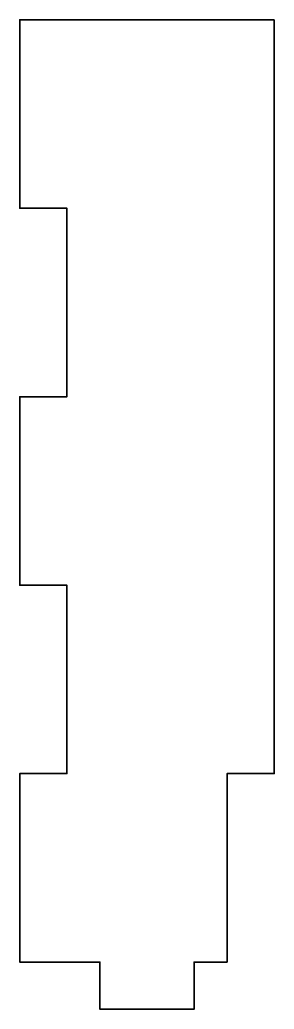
# Model space of a CAD drawing. Header units: inches. Extents: x 16.8 to 30.3, y -64.3 to -11.8.
import ezdxf

# ---------------------------------------------------------------- set-up
doc = ezdxf.new("R2010")
doc.units = ezdxf.units.IN
doc.header["$MEASUREMENT"] = 0
doc.layers.add('レイヤー 1', color=7, linetype='Continuous')

msp = doc.modelspace()

# ---------------------------------------------------------------- linework, layer by layer
at = {"layer": 'レイヤー 1', "color": 250, "lineweight": 35, "true_color": 0x322c2b}
msp.add_lwpolyline([(30.285, -11.759), (16.785, -11.759), (16.785, -21.759), (19.285, -21.759), (19.285, -31.759), (16.785, -31.759), (16.785, -41.76), (19.285, -41.76), (19.285, -51.76), (16.785, -51.76), (16.785, -61.76), (21.035, -61.76), (21.035, -64.26), (26.035, -64.26), (26.035, -61.76), (27.785, -61.76), (27.785, -51.76), (30.285, -51.76), (30.285, -11.759)], dxfattribs=at)

doc.saveas('drawing.dxf')
